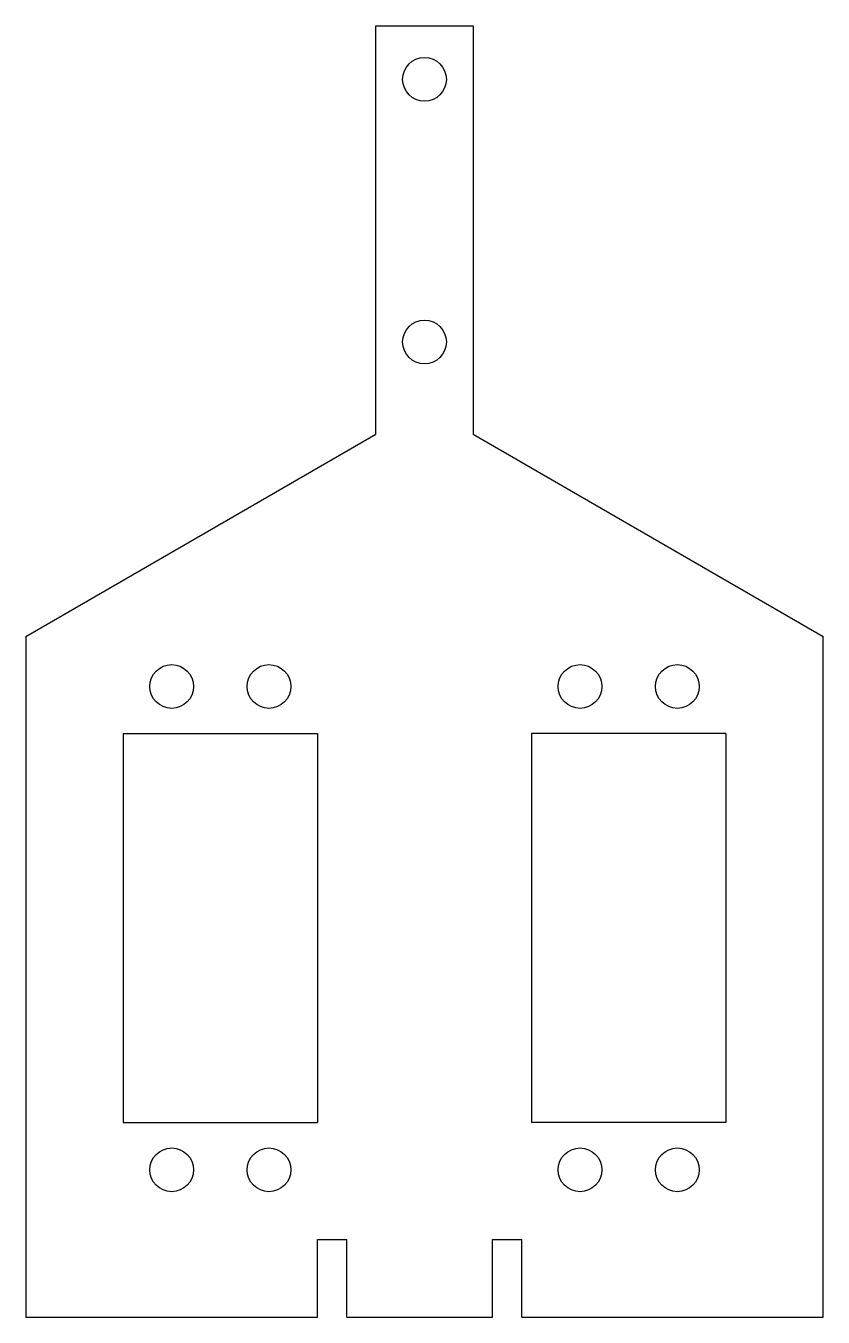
# Model space of a CAD drawing. Extents: x -41 to 41, y -54 to 78.
import ezdxf

# ---------------------------------------------------------------- set-up
doc = ezdxf.new("R2010")
doc.units = 0
doc.header["$MEASUREMENT"] = 0
doc.layers.add('MODELSKETCH_VISIBLE', color=7, linetype='CONTINUOUS')

msp = doc.modelspace()

# ---------------------------------------------------------------- linework, layer by layer
at = {"layer": 'MODELSKETCH_VISIBLE'}
for p, q in [((-5, 36.48), (-5, 78.48)), ((-5, 78.48), (5, 78.48)), ((5, 78.48), (5, 36.48)), ((-41, 15.7), (-5, 36.48)), ((5, 36.48), (41, 15.7)), ((-41, 15.7), (-41, -54.3)), ((41, -54.3), (41, 15.7)), ((-31, 5.7), (-11, 5.7)), ((-31, 5.7), (-31, -34.3)), ((-11, 5.7), (-11, -34.3)), ((11, 5.7), (11, -34.3)), ((31, 5.7), (11, 5.7)), ((31, 5.7), (31, -34.3)), ((-31, -34.3), (-11, -34.3)), ((31, -34.3), (11, -34.3)), ((-11, -54.3), (-11, -46.3)), ((-11, -46.3), (-8, -46.3)), ((-8, -54.3), (-8, -46.3)), ((7, -54.3), (7, -46.3)), ((7, -46.3), (10, -46.3)), ((10, -54.3), (10, -46.3)), ((-41, -54.3), (-11, -54.3)), ((-8, -54.3), (7, -54.3)), ((10, -54.3), (41, -54.3))]:
    msp.add_line(p, q, dxfattribs=at)
for centre in [(0, 72.98), (0, 45.98), (-26, 10.55), (-16, 10.55), (16, 10.55), (26, 10.55), (-26, -39.15), (-16, -39.15), (16, -39.15), (26, -39.15)]:
    msp.add_circle(centre, 2.25, dxfattribs=at)

doc.saveas('drawing.dxf')
